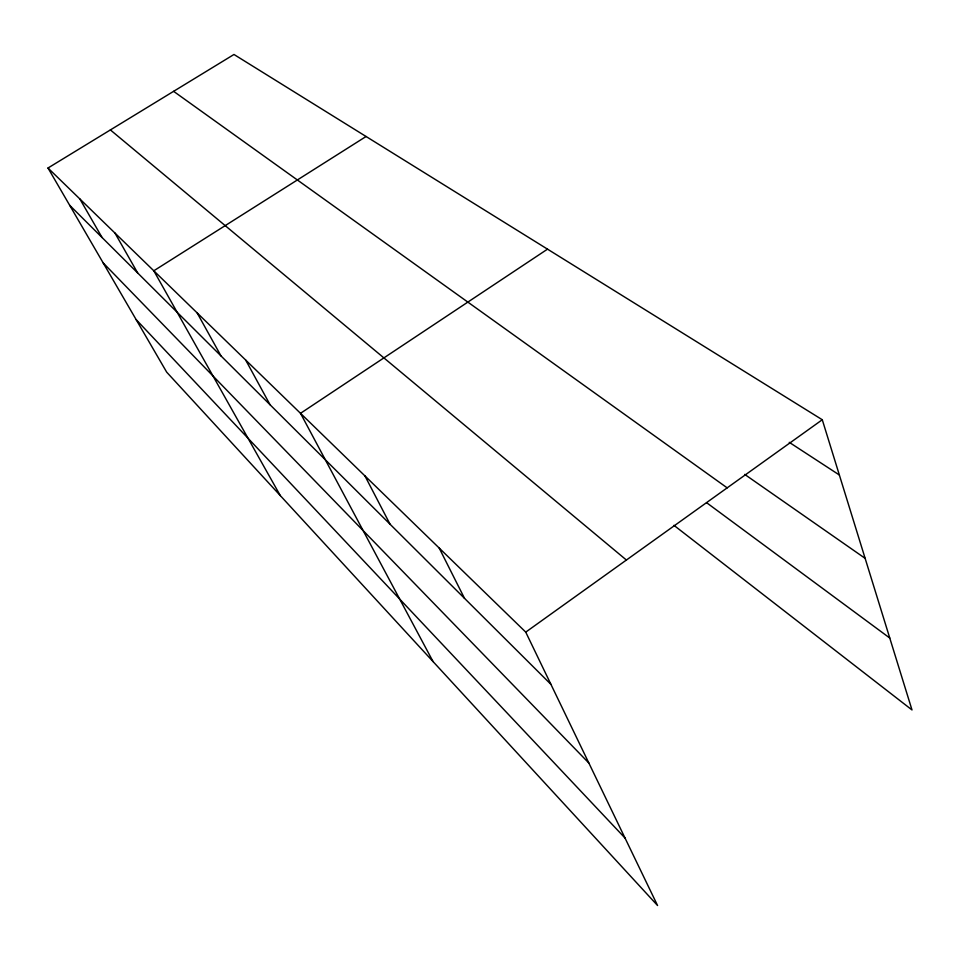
<?xml version="1.0" encoding="UTF-8"?>
<svg xmlns="http://www.w3.org/2000/svg" width="960" height="960" viewBox="0 0 960 960"><rect width="100%" height="100%" fill="white"/><g stroke="black" fill="none" stroke-linecap="round" stroke-linejoin="round"><path stroke-width="1.44" d="M822.276 419.748L233.976 54.48L48 168.012L525.744 632.124L822.276 419.748L912 709.944L673.932 525.336M547.512 249.156L300.516 413.316L433.068 661.596M366.072 136.5L153.804 270.792L280.284 495.576M789.252 442.332L839.352 474.984M744.696 474.396L865.128 558.348M173.616 91.332L727.176 487.86M706.536 502.644L889.764 638.028M110.388 129.924L626.4 560.028M69.672 205.272L550.944 684.384M103.176 262.908L588.876 763.068M136.128 319.584L625.02 838.032M48 168.012L166.692 372.156L657.564 905.52L525.744 632.124M79.836 198.924L102.06 237.516M114.924 233.016L137.7 273.012M197.124 312.876L220.992 355.92M245.688 360.06L270.06 404.772M364.92 475.884L390.06 524.232M439.176 548.016L464.496 598.32"/></g></svg>
